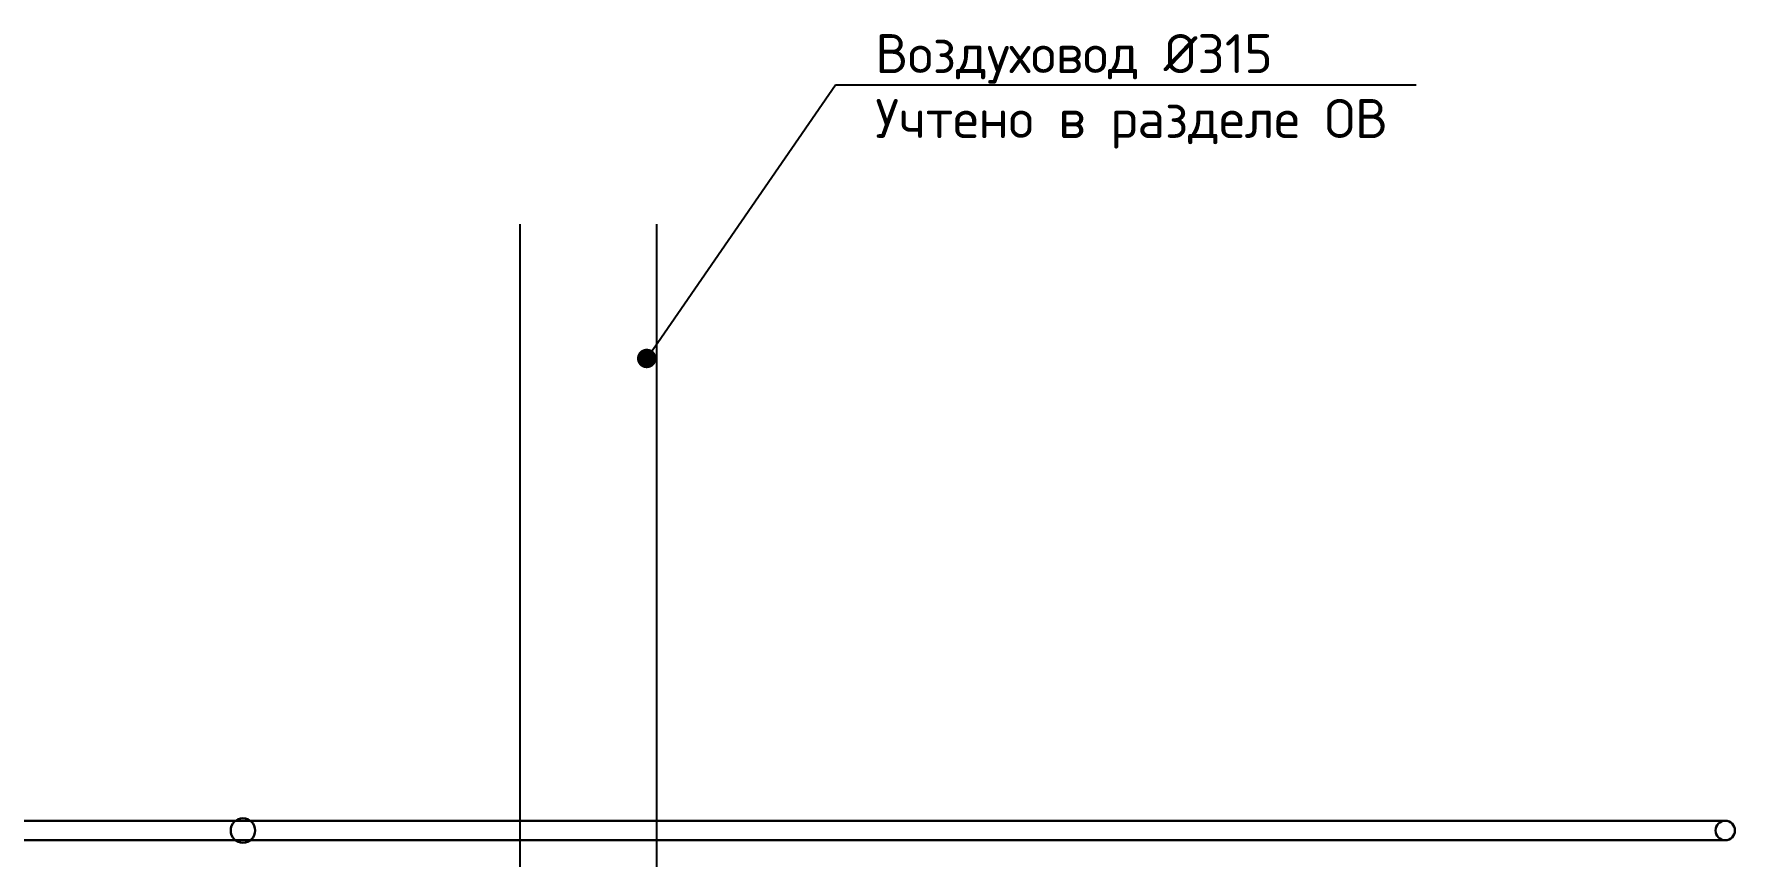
# Model space of a CAD drawing. Header units: millimetres. Extents: x -5247 to 64230, y -16204 to 29599.
# Drawn here: x 53720 to 58087, y 23111 to 25225 of the extents above; entities that cross this region are included whole.
import ezdxf
from ezdxf import colors
from ezdxf.entities.mleader import LeaderData, LeaderLine
from ezdxf.math import Vec2, Vec3

# ---------------------------------------------------------------- set-up
doc = ezdxf.new("R2010")
doc.units = ezdxf.units.MM
doc.layers.add('Вспомогательный трубопровод гипохлорита натрия', color=211, linetype='Continuous', lineweight=30)
doc.layers.add('Трубопровод рабочего раствора гипохлорита натрия', color=30, linetype='Continuous', lineweight=30)
doc.layers.add('Выноски надписи', color=7, linetype='Continuous')
doc.layers.add('ОВиК и Водоснабжение', color=4, linetype='Continuous')
doc.styles.add('ISO_250', font='isocpeur.ttf', dxfattribs={"height": 250})

# ---------------------------------------------------------------- blocks, each defined once
blk = doc.blocks.new('_Dot')
at = {"color": 0, "linetype": 'ByBlock', "lineweight": -2}
blk.add_line((-0.5, 0), (-1, 0), dxfattribs=at)
at = {"color": 0, "linetype": 'ByBlock', "const_width": 0.5}
blk.add_lwpolyline([(-0.25, 0, 1), (0.25, 0, 1)], format="xyb", close=True, dxfattribs=at)

msp = doc.modelspace()

# ---------------------------------------------------------------- linework, layer by layer
at = {"layer": 'Вспомогательный трубопровод гипохлорита натрия'}
msp.add_circle((54256.348, 23179.287), 31.5, dxfattribs=at)
at = {"layer": 'ОВиК и Водоснабжение'}
msp.add_lwpolyline([(55318.058, 24736.076), (55318.058, 20369.987), (54968.058, 20369.987), (54968.058, 24736.076)], dxfattribs=at)
at = {"layer": 'Трубопровод рабочего раствора гипохлорита натрия'}
msp.add_lwpolyline([(58062.154, 23154.287), (53658.21, 23154.287), (53658.21, 23204.287), (58062.154, 23204.287)], dxfattribs=at)
msp.add_circle((58062.154, 23179.287), 25, dxfattribs=at)

# ---------------------------------------------------------------- leaders
at = {"layer": 'Выноски надписи'}
ml = msp.add_multileader_mtext('Standard', dxfattribs=at)
ml.set_content('Воздуховод %%C315\\PУчтено в разделе ОВ', color=256, style='ISO_250')
ml.set_leader_properties()
ml.set_arrow_properties(name='DOT')
ml.build(insert=Vec2(0, 0))
ml.multileader.update_dxf_attribs({"text_left_attachment_type": 6, "text_right_attachment_type": 6, "dogleg_length": 100, "arrow_head_size": 50})
ctx = ml.context
ctx.base_point, ctx.char_height, ctx.arrow_head_size, ctx.plane_origin = Vec3(55877.991, 25094.457), 100, 50, Vec3(59996.237, 26979.854)
ctx.left_attachment, ctx.right_attachment = 6, 6
notes = []
notes.append((ctx, [(1, (1, 1, 0), (55777.991, 25094.457), (1, 0), 100, [(0, [(55293.058, 24391.56)], 0, [])])]))
ctx.mtext.insert, ctx.mtext.width, ctx.mtext.defined_height, ctx.mtext.flow_direction = Vec3(55879.991, 25224.457), 1563.83429, 412.514, 5
for ctx, leaders in notes:
    for number, flags, end, landing, length, lines in leaders:
        leader = LeaderData()
        leader.index, (leader.has_last_leader_line, leader.has_dogleg_vector, leader.attachment_direction) = number, flags
        leader.last_leader_point, leader.dogleg_vector, leader.dogleg_length = Vec3(end), Vec3(landing), length
        for number, points, colour, breaks in lines:
            line = LeaderLine()
            line.index, line.vertices, line.color, line.breaks = number, Vec3.list(points), colors.encode_raw_color(colour), breaks
            leader.lines.append(line)
        ctx.leaders.append(leader)

doc.saveas('drawing.dxf')
